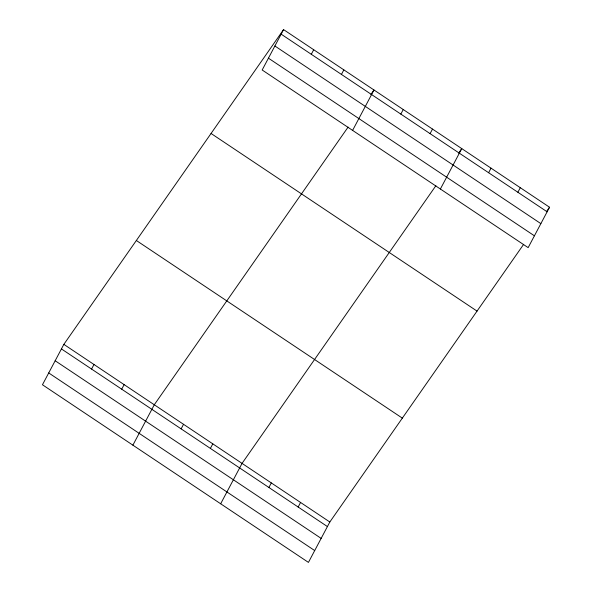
<?xml version="1.0" encoding="UTF-8"?>
<svg xmlns="http://www.w3.org/2000/svg" width="592" height="592" viewBox="0 0 592 592"><rect width="100%" height="100%" fill="white"/><g stroke="black" fill="none" stroke-linecap="round" stroke-linejoin="round"><path stroke-width="0.89" d="M283.561 29.6L262.175 69.997L528.153 247.634L549.546 207.237L283.561 29.6L63.847 344.366L42.454 384.763L308.439 562.4L329.825 522.003L523.646 244.333M91.575 369.06L93.987 364.494M121.723 389.188L124.135 384.63M311.288 54.294L313.708 49.735M132.889 445.162L154.283 404.765L348.103 127.095M341.436 74.429L343.848 69.863M181.122 428.867L183.535 424.301M352.603 130.395L373.996 89.999L370.888 94.446M210.382 448.403L212.794 443.845M400.836 114.101L403.256 109.535M220.668 503.777L242.054 463.381L435.875 185.718M430.095 133.637L432.508 129.078M268.894 487.482L271.314 482.924M440.381 189.018L461.767 148.614L458.659 153.069M298.153 507.026L300.573 502.46M488.615 172.716L491.027 168.158M517.874 192.259L520.287 187.701M546.438 211.692L549.546 207.237M281.148 34.158L547.126 211.803M274.88 45.991L540.866 223.628M268.435 58.171L534.413 235.808M211.055 133.474L477.041 311.111M136.352 240.493L402.338 418.13M63.847 344.366L329.825 522.003M61.427 348.925L327.413 526.562M55.167 360.75L321.153 538.387M48.714 372.938L314.7 550.575"/></g></svg>
